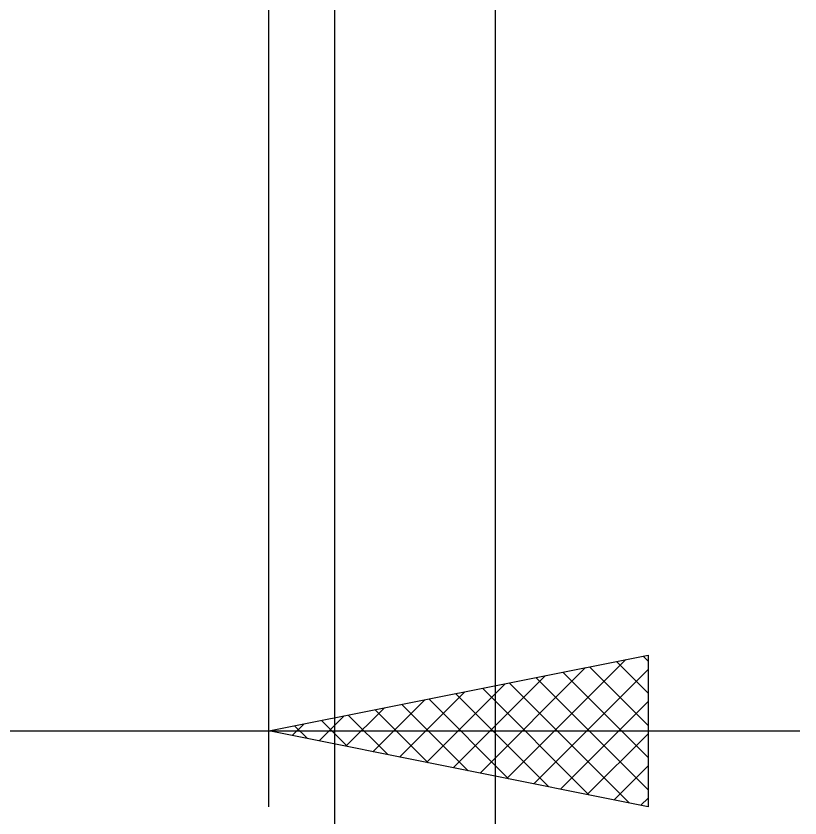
# Model space of a CAD drawing. Header units: millimetres. Extents: x -77 to 81, y -33 to 48.
# Drawn here: x 12.21 to 22.54, y -17.15 to -6.57 of the extents above; entities that cross this region are included whole.
import ezdxf

# ---------------------------------------------------------------- set-up
doc = ezdxf.new("R2010")
doc.units = ezdxf.units.MM
doc.header["$LTSCALE"] = 4.8
doc.layers.add('2', color=7, linetype='CONTINUOUS')

msp = doc.modelspace()

# ---------------------------------------------------------------- linework, layer by layer
at = {"layer": '2', "color": 7, "linetype": 'CONTINUOUS', "lineweight": 25}
for p, q in [((18.52, -3.35), (18.52, -23.35)), ((16.404, -3.5), (16.404, -30.35)), ((15.54, -17), (15.54, -4)), ((15.54, -16), (20.54, -15)), ((20.474, -15.013), (20.54, -15.079)), ((20.54, -15), (20.54, -17)), ((18.676, -16.627), (20.245, -15.059)), ((20.12, -15.084), (20.54, -15.504)), ((18.323, -16.557), (19.714, -15.165)), ((19.03, -16.698), (20.54, -15.188)), ((19.413, -15.225), (20.54, -16.352)), ((19.767, -15.155), (20.54, -15.928)), ((17.969, -16.486), (19.184, -15.271)), ((19.06, -15.296), (20.54, -16.776)), ((17.616, -16.415), (18.654, -15.377)), ((18.353, -15.437), (19.759, -16.844)), ((18.706, -15.367), (20.289, -16.95)), ((17.262, -16.344), (18.123, -15.483)), ((17.999, -15.508), (19.229, -16.738)), ((16.909, -16.274), (17.593, -15.589)), ((17.646, -15.579), (18.698, -16.632)), ((19.384, -16.769), (20.54, -15.612)), ((16.555, -16.203), (17.063, -15.695)), ((16.938, -15.72), (17.638, -16.42)), ((17.292, -15.65), (18.168, -16.526)), ((16.202, -16.132), (16.532, -15.802)), ((16.585, -15.791), (17.107, -16.313)), ((15.848, -16.062), (16.002, -15.908)), ((15.878, -15.932), (16.047, -16.101)), ((16.231, -15.862), (16.577, -16.207)), ((-21.875, -16), (22.54, -16)), ((20.54, -17), (15.54, -16)), ((19.737, -16.839), (20.54, -16.037)), ((20.091, -16.91), (20.54, -16.461)), ((20.444, -16.981), (20.54, -16.885))]:
    msp.add_line(p, q, dxfattribs=at)

doc.saveas('drawing.dxf')
